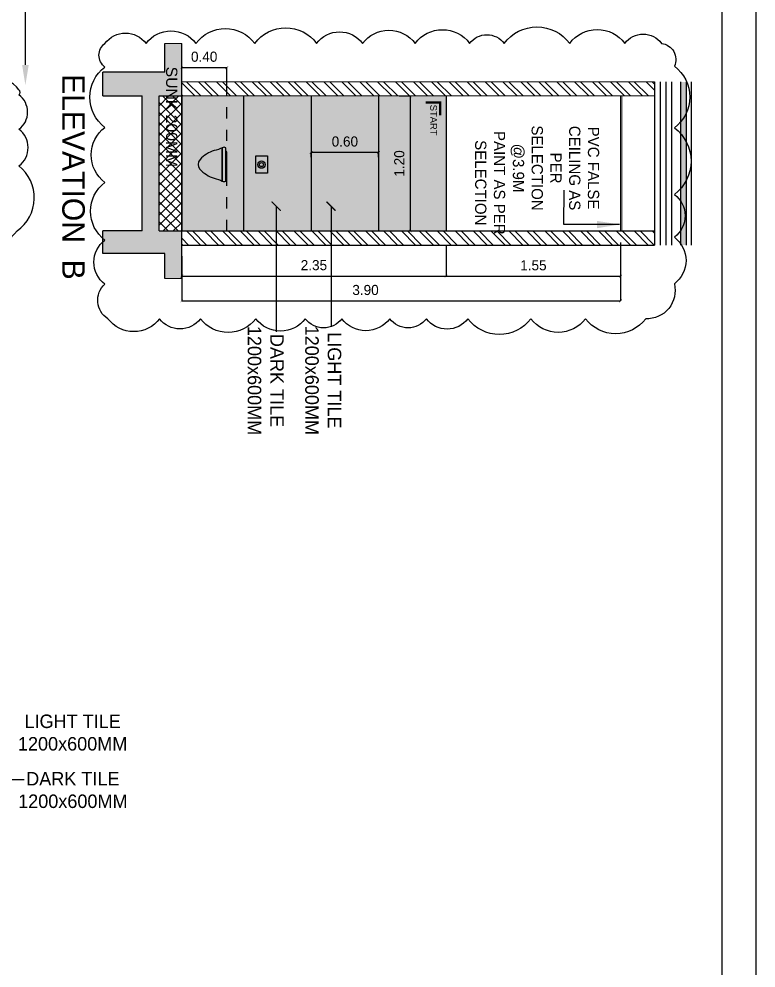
# Model space of a CAD drawing. Header units: metres. Extents: x 494 to 1845, y -666 to 1061.
# Drawn here: x 1408.33 to 1414.88, y 247.7 to 256.14 of the extents above; entities that cross this region are included whole.
import ezdxf
from ezdxf import colors
from ezdxf.entities.mleader import LeaderData, LeaderLine
from ezdxf.math import Vec2, Vec3

# ---------------------------------------------------------------- set-up
doc = ezdxf.new("R2010")
doc.units = ezdxf.units.M
doc.header["$MEASUREMENT"] = 0
doc.linetypes.add('1', pattern=[0])
doc.linetypes.add('DOT2', pattern=[0.125, 0, -0.125])
doc.layers.get('Defpoints').update_dxf_attribs({"color": 12})
for name, color, linetype, lineweight in [('01 WALL', 7, 'Continuous', 25), ('ARCHITECTURAL COMMENTS', 2, 'Continuous', 30), ('VDA - FALSE CEILING', 7, 'Continuous', 5), ('VDA-Col-slab', 1, 'Continuous', 30), ('VDA-HATCH', 8, 'Continuous', 9), ('VDA-WALL', 250, 'Continuous', 25), ('VDA_DARK TILES', 8, 'Continuous', 9), ('VDA_LIGHT TILES', 254, 'Continuous', 5)]:
    doc.layers.add(name, color=color, linetype=linetype, lineweight=lineweight)
for name, color, linetype in [('MLC', 6, 'Continuous'), ('PLUMBING', 7, 'Continuous'), ('SHEET', 7, 'Continuous'), ('TOILET FIXTURES', 8, 'Continuous'), ('VDA DIMENSION', 8, 'Continuous'), ('VDA-TEXT', 250, '1'), ('VDA-WALL HATCH', 252, 'Continuous'), ('VDA_ROOF', 250, 'Continuous'), ('VDA_TILES', 152, '1')]:
    doc.layers.add(name, color=color, linetype=linetype)
doc.styles.add('0.2', font='arial.ttf', dxfattribs={"height": 0.2})
doc.styles.add('arial', font='arial.ttf', dxfattribs={"height": 0.3})
doc.styles.add('RS', font='GOTHIC.TTF')
doc.styles.get("Standard").update_dxf_attribs({"font": 'arial.ttf'})
doc.dimstyles.new('SMALL', dxfattribs={"dimtxt": 0.16, "dimasz": 0.05, "dimexe": 0, "dimexo": 0, "dimgap": 0.05, "dimtad": 0, "dimdec": 1, "dimzin": 0, "dimdsep": 46, "dimtxsty": 'RS', "dimblk": 'ARCHTICK', "dimcen": 2.5, "dimclrd": 256, "dimclre": 256, "dimclrt": 5, "dimadec": 0, "dimazin": 0, "dimtfac": 1, "dimtofl": 0, "dimtmove": 0, "dimatfit": 3, "dimldrblk": 'ARCHTICK', "dimfxl": 0, "dimtolj": 1, "dimtzin": 0, "dimarcsym": 0})
doc.dimstyles.new('SMALL-1', dxfattribs={"dimtxt": 0.16, "dimasz": 0.035, "dimexe": 0, "dimexo": 0.1, "dimgap": 0.05, "dimtad": 1, "dimzin": 0, "dimdsep": 46, "dimtxsty": 'RS', "dimblk": 'DOT', "dimcen": 2.5, "dimclrd": 256, "dimclre": 256, "dimclrt": 5, "dimadec": 0, "dimazin": 0, "dimtfac": 1, "dimtdec": 3, "dimtofl": 0, "dimtmove": 0, "dimatfit": 3, "dimfxl": 0, "dimtolj": 1, "dimtzin": 0, "dimarcsym": 0})

# ---------------------------------------------------------------- blocks, each defined once
blk = doc.blocks.new('_ArchTick')
at = {"color": 0, "linetype": 'ByBlock', "const_width": 0.15}
blk.add_lwpolyline([(-0.5, -0.5), (0.5, 0.5)], dxfattribs=at)
blk = doc.blocks.new('dddfdddd')
at = {"layer": 'PLUMBING', "color": 8, "ltscale": 5}
blk.add_lwpolyline([(53.4662, 16.0724), (53.6192, 16.0724), (53.6192, 15.9704), (53.4662, 15.9704)], close=True, dxfattribs=at)
for points in [[(53.6889, 15.7019), (53.3932, 15.7019, 0.323823), (53.3932, 15.6716), (53.6889, 15.6716, 0.323823)], [(53.6493, 15.7104), (53.4322, 15.7104, 0.38252), (53.4251, 15.7019), (53.6563, 15.7019, 0.38252)], [(53.6886, 15.6716), (53.3929, 15.6716, -0.074472), (53.4172, 15.5994, 0.128431), (53.497, 15.4733, 0.360439), (53.5844, 15.4716, 0.121929), (53.6642, 15.5994, -0.074427)]]:
    blk.add_lwpolyline(points, format="xyb", close=True, dxfattribs=at)
for radius in [0.0328, 0.0176]:
    blk.add_circle((53.5429, 16.0193), radius, dxfattribs=at)
blk = doc.blocks.new('*D561')
at = {"layer": 'Defpoints', "color": 0}
for p in [(1409.7797, 255.7071), (1409.7797, 255.4559), (1410.1797, 255.4559)]:
    blk.add_point(p, dxfattribs=at)
at = {"layer": 'VDA DIMENSION', "lineweight": -2}
for p, q in [((1409.7797, 255.5559), (1409.7797, 255.7071)), ((1410.1797, 255.7071), (1409.7797, 255.7071)), ((1410.1797, 255.5559), (1410.1797, 255.7071))]:
    blk.add_line(p, q, dxfattribs=at)
at = {"layer": 'VDA DIMENSION', "lineweight": -2, "xscale": 0.025, "yscale": 0.025, "zscale": 0.025, "rotation": 180}
blk.add_blockref('_ArchTick', (1409.7797, 255.7071), dxfattribs=at)
at = {"layer": 'VDA DIMENSION', "lineweight": -2, "xscale": 0.025, "yscale": 0.025, "zscale": 0.025}
blk.add_blockref('_ArchTick', (1410.1797, 255.7071), dxfattribs=at)
at = {"layer": 'VDA DIMENSION', "color": 5, "insert": (1409.9797, 255.8043), "char_height": 0.09, "attachment_point": 5, "style": 'RS'}
blk.add_mtext('\\A1;0.40', dxfattribs=at)
blk = doc.blocks.new('*D562')
at = {"layer": 'Defpoints', "color": 0}
for p in [(1410.9297, 254.9533), (1410.9297, 254.811), (1411.5297, 254.811)]:
    blk.add_point(p, dxfattribs=at)
at = {"layer": 'VDA DIMENSION', "lineweight": -2}
for p, q in [((1410.9297, 254.911), (1410.9297, 254.9533)), ((1411.5297, 254.9533), (1410.9297, 254.9533)), ((1411.5297, 254.911), (1411.5297, 254.9533))]:
    blk.add_line(p, q, dxfattribs=at)
at = {"layer": 'VDA DIMENSION', "lineweight": -2, "xscale": 0.025, "yscale": 0.025, "zscale": 0.025, "rotation": 180}
blk.add_blockref('_ArchTick', (1410.9297, 254.9533), dxfattribs=at)
at = {"layer": 'VDA DIMENSION', "lineweight": -2, "xscale": 0.025, "yscale": 0.025, "zscale": 0.025}
blk.add_blockref('_ArchTick', (1411.5297, 254.9533), dxfattribs=at)
at = {"layer": 'VDA DIMENSION', "color": 5, "insert": (1411.2297, 255.0506), "char_height": 0.09, "attachment_point": 5, "style": 'RS'}
blk.add_mtext('\\A1;0.60', dxfattribs=at)
blk = doc.blocks.new('*D563')
at = {"layer": 'Defpoints', "color": 0}
for p in [(1412.1297, 254.2316), (1409.7797, 254.1309), (1412.1297, 253.8545)]:
    blk.add_point(p, dxfattribs=at)
at = {"layer": 'VDA DIMENSION', "lineweight": -2}
for p, q in [((1412.1297, 254.1316), (1412.1297, 253.8545)), ((1409.7797, 254.0309), (1409.7797, 253.8545)), ((1409.7797, 253.8545), (1412.1297, 253.8545))]:
    blk.add_line(p, q, dxfattribs=at)
at = {"layer": 'VDA DIMENSION', "lineweight": -2, "xscale": 0.025, "yscale": 0.025, "zscale": 0.025, "rotation": 180}
blk.add_blockref('_ArchTick', (1409.7797, 253.8545), dxfattribs=at)
at = {"layer": 'VDA DIMENSION', "lineweight": -2, "xscale": 0.025, "yscale": 0.025, "zscale": 0.025}
blk.add_blockref('_ArchTick', (1412.1297, 253.8545), dxfattribs=at)
at = {"layer": 'VDA DIMENSION', "color": 5, "insert": (1410.9547, 253.9517), "char_height": 0.09, "attachment_point": 5, "style": 'RS'}
blk.add_mtext('\\A1;2.35', dxfattribs=at)
blk = doc.blocks.new('*D564')
at = {"layer": 'Defpoints', "color": 0}
for p in [(1413.6797, 254.2559), (1409.7797, 254.1309), (1413.6797, 253.6337)]:
    blk.add_point(p, dxfattribs=at)
at = {"layer": 'VDA DIMENSION', "lineweight": -2}
for p, q in [((1409.7797, 253.9337), (1409.7797, 253.6337)), ((1413.6797, 253.9337), (1413.6797, 253.6337)), ((1409.7797, 253.6337), (1413.6797, 253.6337))]:
    blk.add_line(p, q, dxfattribs=at)
at = {"layer": 'VDA DIMENSION', "lineweight": -2, "xscale": 0.025, "yscale": 0.025, "zscale": 0.025, "rotation": 180}
blk.add_blockref('_ArchTick', (1409.7797, 253.6337), dxfattribs=at)
at = {"layer": 'VDA DIMENSION', "lineweight": -2, "xscale": 0.025, "yscale": 0.025, "zscale": 0.025}
blk.add_blockref('_ArchTick', (1413.6797, 253.6337), dxfattribs=at)
at = {"layer": 'VDA DIMENSION', "color": 5, "insert": (1411.4131, 253.7309), "char_height": 0.09, "attachment_point": 5, "style": 'RS'}
blk.add_mtext('\\A1;3.90', dxfattribs=at)
blk = doc.blocks.new('*D565')
at = {"layer": 'Defpoints', "color": 0}
for p in [(1413.6797, 254.2559), (1412.1297, 254.1309), (1413.6797, 253.8545)]:
    blk.add_point(p, dxfattribs=at)
at = {"layer": 'VDA DIMENSION', "lineweight": -2}
for p, q in [((1413.6797, 254.1545), (1413.6797, 253.8545)), ((1412.1297, 254.0309), (1412.1297, 253.8545)), ((1412.1297, 253.8545), (1413.6797, 253.8545))]:
    blk.add_line(p, q, dxfattribs=at)
at = {"layer": 'VDA DIMENSION', "lineweight": -2, "xscale": 0.025, "yscale": 0.025, "zscale": 0.025, "rotation": 180}
blk.add_blockref('_ArchTick', (1412.1297, 253.8545), dxfattribs=at)
at = {"layer": 'VDA DIMENSION', "lineweight": -2, "xscale": 0.025, "yscale": 0.025, "zscale": 0.025}
blk.add_blockref('_ArchTick', (1413.6797, 253.8545), dxfattribs=at)
at = {"layer": 'VDA DIMENSION', "color": 5, "insert": (1412.9047, 253.9506), "char_height": 0.09, "attachment_point": 5, "style": 'RS'}
blk.add_mtext('\\A1;1.55', dxfattribs=at)
blk = doc.blocks.new('*D571')
at = {"layer": 'Defpoints', "color": 0}
for p in [(1411.8107, 255.4559), (1411.8107, 254.2559), (1411.8107, 254.2559)]:
    blk.add_point(p, dxfattribs=at)
at = {"layer": 'VDA DIMENSION', "lineweight": -2}
for p, q in [((1411.7107, 255.4559), (1411.8107, 255.4559)), ((1411.8107, 255.4559), (1411.8107, 254.2559)), ((1411.7107, 254.2559), (1411.8107, 254.2559))]:
    blk.add_line(p, q, dxfattribs=at)
at = {"layer": 'VDA DIMENSION', "lineweight": -2, "xscale": 0.025, "yscale": 0.025, "zscale": 0.025}
for p, rotation in [((1411.8107, 255.4559), 90), ((1411.8107, 254.2559), 270)]:
    blk.add_blockref('_ArchTick', p, dxfattribs=dict(at, rotation=rotation))
at = {"layer": 'VDA DIMENSION', "color": 5, "insert": (1411.7134, 254.8559), "char_height": 0.09, "attachment_point": 5, "rotation": 90, "style": 'RS'}
blk.add_mtext('\\A1;1.20', dxfattribs=at)
blk = doc.blocks.new('_Dot')
at = {"color": 0, "linetype": 'ByBlock', "lineweight": -2}
blk.add_line((-0.5, 0), (-1, 0), dxfattribs=at)
at = {"color": 0, "linetype": 'ByBlock', "const_width": 0.5}
blk.add_lwpolyline([(-0.25, 0, 1), (0.25, 0, 1)], format="xyb", close=True, dxfattribs=at)

msp = doc.modelspace()

# ---------------------------------------------------------------- hatches: boundary and pattern name
at = {"layer": 'VDA-HATCH'}
msp.add_hatch(color=8, dxfattribs=at).paths.add_polyline_path([(1414.2109, 254.1309), (1414.2609, 254.1309), (1414.2609, 255.5809), (1414.2109, 255.5809)])
h = msp.add_hatch(dxfattribs=at)
h.set_pattern_fill('ANSI37', color=43, scale=0.5, angle=360)
h.set_pattern_definition([(45, (1031.82216, 1781.584865), (-0.0441941738, 0.0441941738), []), (135, (1031.82216, 1781.584865), (-0.0441941738, -0.0441941738), [])])
h.paths.add_polyline_path([(1409.7797, 255.4559), (1409.5797, 255.4559), (1409.5797, 254.2559), (1409.7797, 254.2559)])
at = {"layer": 'VDA-WALL HATCH'}
h = msp.add_hatch(color=8, dxfattribs=at)
h.dxf.hatch_style = 1
h.paths.add_polyline_path([(1409.0797, 255.4559), (1409.4297, 255.4559), (1409.4297, 254.2559), (1409.0797, 254.2559), (1409.0797, 254.0559), (1409.6297, 254.0559), (1409.6297, 253.8321), (1409.7797, 253.8321), (1409.7797, 254.2559), (1409.5797, 254.2559), (1409.5797, 255.4559), (1409.7797, 255.4559), (1409.7797, 255.9213), (1409.6297, 255.9213), (1409.6297, 255.6684), (1409.0797, 255.6684)])
h = msp.add_hatch(dxfattribs=at)
h.set_pattern_fill('ANSI32', color=256, scale=0.3, angle=270)
h.set_pattern_definition([(315, (1031.82216, 1779.41343), (0.079549513, 0.079549513), []), (315, (1031.82216, 1779.3604), (0.079549513, 0.079549513), [])])
h.paths.add_polyline_path([(1413.9797, 254.1309), (1413.9797, 254.2559), (1409.7797, 254.2559), (1409.7797, 254.1309)])
h.paths.add_polyline_path([(1413.9797, 255.4559), (1413.9797, 255.5809), (1410.1797, 255.5809), (1410.1797, 255.4559)])
h.paths.add_polyline_path([(1409.7797, 255.4559), (1409.7797, 255.5809), (1410.1797, 255.5809), (1410.1797, 255.4559)])
at = {"layer": 'VDA_DARK TILES', "lineweight": 25, "true_color": 0x939598}
h = msp.add_hatch(color=252, dxfattribs=at)
h.dxf.hatch_style = 1
h.paths.add_polyline_path([(1410.9297, 254.2559), (1410.9297, 255.4559), (1410.3297, 255.4559), (1410.3297, 254.2559)])
h = msp.add_hatch(color=252, dxfattribs=at)
h.dxf.hatch_style = 1
h.paths.add_polyline_path([(1412.1297, 254.2559), (1412.1297, 255.4559), (1411.5297, 255.4559), (1411.5297, 254.2559)])
at = {"layer": 'VDA_LIGHT TILES', "true_color": 0xe3e3e3}
h = msp.add_hatch(color=254, dxfattribs=at)
h.dxf.hatch_style = 1
h.paths.add_polyline_path([(1409.7797, 255.4559), (1409.7797, 254.2559), (1410.3297, 254.2559), (1410.3297, 255.4559)])
h = msp.add_hatch(color=254, dxfattribs=at)
h.dxf.hatch_style = 1
h.paths.add_polyline_path([(1411.5297, 254.2559), (1411.5297, 255.4559), (1410.9297, 255.4559), (1410.9297, 254.2559)])
at = {"layer": 'VDA_ROOF'}
h = msp.add_hatch(dxfattribs=at)
h.set_pattern_fill('ANSI31', color=253, angle=45)
h.set_pattern_definition([(90, (1403.18274, 293.40594), (-0.125, 4e-17), [])])
h.paths.add_polyline_path([(1414.2609, 255.5809), (1414.3972, 255.5809), (1414.4008, 254.1309), (1414.2609, 254.1309)])

# ---------------------------------------------------------------- linework, layer by layer
at = {"color": 251, "linetype": 'DOT2', "ltscale": 0.1}
msp.add_line((1410.1797, 254.2559), (1410.1797, 255.7071), dxfattribs=at)
msp.add_line((1409.7797, 255.4559), (1409.7797, 254.2559))
at = {"layer": '01 WALL', "color": 23, "const_width": 0.02}
msp.add_lwpolyline([(1412.0754, 255.2843), (1412.0754, 255.3986), (1411.9466, 255.3986)], dxfattribs=at)
at = {"layer": 'ARCHITECTURAL COMMENTS', "color": 18, "lineweight": 20}
for p, q in [((1409.7797, 255.9213), (1409.6297, 255.9213)), ((1409.7797, 253.8321), (1409.6297, 253.8321))]:
    msp.add_line(p, q, dxfattribs=at)
at = {"layer": 'MLC'}
for points in [[(1409.0978, 255.9235, -0.5), (1409.4631, 255.9235, -0.5), (1409.9066, 255.9235, -0.5), (1410.4292, 255.9235, -0.5), (1410.979, 255.9235, -0.5), (1411.3865, 255.9235, -0.5), (1411.8541, 255.9235, -0.5), (1412.3381, 255.9235, -0.5), (1412.6454, 255.9235, -0.5), (1413.2272, 255.9235, -0.5), (1413.717, 255.9235, -0.5), (1414.0435, 255.9235, -0.5), (1414.157, 255.7201, -0.5), (1414.157, 255.1726, -0.5), (1414.157, 254.5811, -0.5), (1414.157, 254.2008, -0.5), (1414.157, 253.7857, -0.5), (1413.9022, 253.476, -0.5), (1413.3682, 253.476, -0.5), (1412.8828, 253.476, -0.5), (1412.3218, 253.476, -0.5), (1411.9539, 253.476, -0.5), (1411.6277, 253.476, -0.5), (1411.2028, 253.476, -0.5), (1410.8783, 253.476, -0.5), (1410.4379, 253.476, -0.5), (1409.9464, 253.476, -0.5), (1409.5831, 253.476, -0.5), (1409.1245, 253.476, -0.5), (1409.0978, 253.7835, -0.5), (1409.0978, 254.1749, -0.5), (1409.0978, 254.6871, -0.5), (1409.0978, 255.1768, -0.5), (1409.0978, 255.7128, -0.5)], [(1408.3343, 255.5096, 0.5), (1407.86, 255.5096, 0.5), (1407.6934, 255.211, 0.5), (1407.6934, 254.822, 0.5), (1407.6934, 254.5026, 0.5), (1407.8461, 254.2559, 0.5), (1408.3171, 254.2559, 0.5), (1408.3343, 254.8348, 0.5), (1408.3343, 255.1594, 0.5), (1408.3343, 255.4664, 0.5)]]:
    msp.add_lwpolyline(points, format="xyb", close=True, dxfattribs=at)
at = {"layer": 'SHEET'}
for points in [[(1414.8824, 266.5518), (1397.9603, 266.5518), (1397.9603, 242.6191), (1414.8824, 242.6191)], [(1414.5818, 266.2512), (1398.2609, 266.2512), (1398.2609, 242.9197), (1414.5818, 242.9197)]]:
    msp.add_lwpolyline(points, close=True, dxfattribs=at)
at = {"layer": 'VDA - FALSE CEILING', "color": 18, "lineweight": 20}
for p, q in [((1413.6797, 254.2559), (1413.6797, 255.4559)), ((1413.6897, 254.2559), (1413.6897, 255.4559))]:
    msp.add_line(p, q, dxfattribs=at)
at = {"layer": 'VDA-Col-slab'}
for p, q in [((1409.6297, 255.6684), (1409.6297, 255.9213)), ((1409.7797, 255.4559), (1409.7797, 255.9213)), ((1409.0797, 255.4559), (1409.0797, 255.6684)), ((1409.6297, 255.6684), (1409.0797, 255.6684)), ((1409.0797, 255.4559), (1409.4297, 255.4559)), ((1409.4297, 254.2559), (1409.4297, 255.4559)), ((1409.5797, 255.4559), (1409.7797, 255.4559)), ((1409.5797, 254.2559), (1409.5797, 255.4559)), ((1409.0797, 254.0559), (1409.0797, 254.2559)), ((1409.4297, 254.2559), (1409.0797, 254.2559)), ((1409.5797, 254.2559), (1409.7797, 254.2559)), ((1409.7797, 253.8321), (1409.7797, 254.2559)), ((1409.6297, 254.0559), (1409.0797, 254.0559)), ((1409.6297, 253.8321), (1409.6297, 254.0559))]:
    msp.add_line(p, q, dxfattribs=at)
at = {"layer": 'VDA-Col-slab', "color": 18, "lineweight": -3, "true_color": 0x000000}
msp.add_line((1409.7797, 254.2559), (1409.7797, 255.4559), dxfattribs=at)
at = {"layer": 'VDA-WALL', "color": 18, "lineweight": 20}
for p, q in [((1409.7797, 255.5809), (1413.9797, 255.5809)), ((1409.7797, 255.4559), (1413.9797, 255.4559))]:
    msp.add_line(p, q, dxfattribs=at)
at = {"layer": 'VDA-WALL'}
for p, q in [((1409.7797, 254.2559), (1413.9797, 254.2559)), ((1409.7797, 254.1309), (1413.9797, 254.1309))]:
    msp.add_line(p, q, dxfattribs=at)
at = {"layer": 'VDA_ROOF'}
for p, q in [((1413.9797, 255.5809), (1413.9797, 254.1309)), ((1414.0297, 255.5809), (1414.0297, 254.1309)), ((1414.0807, 255.5809), (1414.0807, 254.1309)), ((1414.1307, 255.5809), (1414.1307, 254.1309)), ((1414.2106, 255.5809), (1414.2106, 254.1309)), ((1414.2609, 255.5809), (1414.2609, 254.1309))]:
    msp.add_line(p, q, dxfattribs=at)
at = {"layer": 'VDA_TILES'}
for p, q in [((1410.3297, 255.4559), (1410.3297, 254.2559)), ((1410.9297, 255.4559), (1410.9297, 254.2559)), ((1410.9297, 255.4559), (1410.9297, 254.2559)), ((1411.5297, 255.4559), (1411.5297, 254.2559)), ((1411.5297, 255.4559), (1411.5297, 254.2559)), ((1412.1297, 255.4559), (1412.1297, 254.2559))]:
    msp.add_line(p, q, dxfattribs=at)

# ---------------------------------------------------------------- block references
at = {"layer": 'TOILET FIXTURES', "color": 252, "rotation": 270}
msp.add_blockref('dddfdddd', (1394.4693, 308.3885), dxfattribs=at)

# ---------------------------------------------------------------- texts
at = {"layer": 'VDA-TEXT', "rotation": 270}
for s, insert, char_height, width, attachment_point, style in [('\\pi0.43168;SUNK 200MM', (1409.7413, 254.8235), 0.1, 1.314504061156185e-11, 3, 'arial'), ('\\pt2;{\\fCentury Gothic|b0|i0|c0|p34;ELEVATION  B}', (1408.9192, 254.7363), 0.2, 2.207254, 2, '0.2'), ('{\\fCentury Gothic|b0|i0|c0|p34;DARK TILE \\P1200x600MM}', (1410.365, 252.9265), 0.12, 1.394661, 8, '0.2'), ('{\\fCentury Gothic|b0|i0|c0|p34;LIGHT TILE \\P1200x600MM', (1410.8757, 252.9284), 0.12, 1.394661, 8, '0.2')]:
    msp.add_mtext(s, dxfattribs=dict(at, insert=insert, char_height=char_height, width=width, attachment_point=attachment_point, style=style))
at = {"layer": 'VDA-TEXT', "color": 7, "insert": (1411.9869, 255.7158), "char_height": 0.06, "width": 0.951781, "attachment_point": 7, "rotation": 270, "style": 'arial'}
msp.add_mtext('\\pi0.33747;START ', dxfattribs=at)
at = {"layer": 'VDA-TEXT', "char_height": 0.1, "attachment_point": 2, "rotation": 270}
for s, insert, width in [('{\\fCentury Gothic|b0|i0|c0|p34;PVC FALSE }{\\fCentury Gothic|b0|i0|c0|p34;CEILING AS PER }{\\fCentury Gothic|b0|i0|c0|p34;SELECTION }{\\fCentury Gothic|b0|i0|c0|p34;@3.9M}', (1413.4888, 254.815), 1.055876), ('{\\fCentury Gothic|b0|i0|c0|p34;PAINT AS PER }{\\fCentury Gothic|b0|i0|c0|p34;SELECTION}', (1412.6536, 254.6839), 1.337712)]:
    msp.add_mtext(s, dxfattribs=dict(at, insert=insert, width=width))
at = {"layer": 'VDA-TEXT', "char_height": 0.12, "width": 1.394661, "attachment_point": 8, "style": '0.2'}
for s, insert in [('{\\fCentury Gothic|b0|i0|c0|p34;LIGHT TILE \\P1200x600MM', (1408.811, 249.6362)), ('{\\fCentury Gothic|b0|i0|c0|p34;DARK TILE \\P1200x600MM}', (1408.8129, 249.1255))]:
    msp.add_mtext(s, dxfattribs=dict(at, insert=insert))

# ---------------------------------------------------------------- dimensions: what is measured, and where the dimension line sits
at = {"layer": 'VDA DIMENSION', "color": 18, "true_color": 0x000000}
for base, p1, p2, picture, middle in [((1409.7797, 255.7071), (1410.1797, 255.4559), (1409.7797, 255.4559), '*D561', (1409.9797, 255.7071)), ((1413.6797, 253.6337), (1409.7797, 254.1309), (1413.6797, 254.2559), '*D564', (1411.4131, 253.6337))]:
    dim = msp.add_linear_dim(base=base, p1=p1, p2=p2, dimstyle='SMALL-1', override={"dimtxt": 0.09, "dimasz": 0.025, "dimblk": 'ArchTick'}, dxfattribs=at)
    dim.commit()
    dim.dimension.update_dxf_attribs({"geometry": picture, "text_midpoint": middle, "dimtype": 160})
dim = msp.add_linear_dim(base=(1411.8107, 254.2559, -1.776), p1=(1411.8107, 255.4559), p2=(1411.8107, 254.2559), angle=90, dimstyle='SMALL-1', override={"dimtxt": 0.09, "dimasz": 0.025, "dimblk": 'ArchTick'}, dxfattribs=at)
dim.commit()
dim.dimension.update_dxf_attribs({"geometry": '*D571', "text_midpoint": (1411.7134, 254.8559, -1.776)})
for base, p1, p2, picture, middle in [((1410.9297, 254.9533, -1.776), (1411.5297, 254.811), (1410.9297, 254.811), '*D562', (1411.2297, 255.0506, -1.776)), ((1413.6797, 253.8545), (1412.1297, 254.1309), (1413.6797, 254.2559), '*D565', (1412.9047, 253.9506)), ((1412.1297, 253.8545), (1409.7797, 254.1309), (1412.1297, 254.2316), '*D563', (1410.9547, 253.9517))]:
    dim = msp.add_linear_dim(base=base, p1=p1, p2=p2, dimstyle='SMALL-1', override={"dimtxt": 0.09, "dimasz": 0.025, "dimblk": 'ArchTick'}, dxfattribs=at)
    dim.commit()
    dim.dimension.update_dxf_attribs({"geometry": picture, "text_midpoint": middle})

# ---------------------------------------------------------------- leaders
at = {"layer": 'MLC'}
ml = msp.add_multileader_mtext('Standard', dxfattribs=at)
ml.set_content('window is missing', color=256)
ml.set_leader_properties()
ml.build(insert=Vec2(0, 0))
ml.multileader.update_dxf_attribs({"dogleg_length": 0.36, "arrow_head_size": 0.18})
ctx = ml.context
ctx.base_point, ctx.char_height, ctx.arrow_head_size, ctx.landing_gap_size, ctx.plane_origin = Vec3(1408.7514, 256.5657), 0.18, 0.18, 0.09, Vec3(1408.3914, 255.5524)
notes = []
notes.append((ctx, [(0, (1, 1, 0), (1408.3914, 256.5657), (1, 0), 0.36, [(0, [(1408.3914, 255.5524)], 0, [])])]))
ctx.mtext.insert, ctx.mtext.flow_direction = Vec3(1408.8414, 256.6822), 5
at = {"layer": 'VDA-TEXT'}
msp.add_leader([(1413.6683, 254.313, 0.0001), (1413.1746, 254.313, 0.0001), (1413.1772, 254.6192, 0.0001)], dimstyle='SMALL-1', override={"dimasz": 0.2, "dimtad": 0, "dimclrd": 8, "dimfxl": 0}, dxfattribs=at)
at = {"layer": 'VDA-TEXT', "color": 1}
for points in [[(1410.6194, 254.4765, -0.0013), (1410.6194, 253.359, -0.0013)], [(1411.1069, 254.4765, -0.0013), (1411.1069, 253.4077, -0.0013)], [(1407.2629, 249.38, -0.0013), (1408.3805, 249.38, -0.0013)]]:
    msp.add_leader(points, dimstyle='SMALL', override={"dimasz": 0.08, "dimfxl": 0.3, "dimarcsym": 1}, dxfattribs=at)
for ctx, leaders in notes:
    for number, flags, end, landing, length, lines in leaders:
        leader = LeaderData()
        leader.index, (leader.has_last_leader_line, leader.has_dogleg_vector, leader.attachment_direction) = number, flags
        leader.last_leader_point, leader.dogleg_vector, leader.dogleg_length = Vec3(end), Vec3(landing), length
        for number, points, colour, breaks in lines:
            line = LeaderLine()
            line.index, line.vertices, line.color, line.breaks = number, Vec3.list(points), colors.encode_raw_color(colour), breaks
            leader.lines.append(line)
        ctx.leaders.append(leader)

doc.saveas('drawing.dxf')
